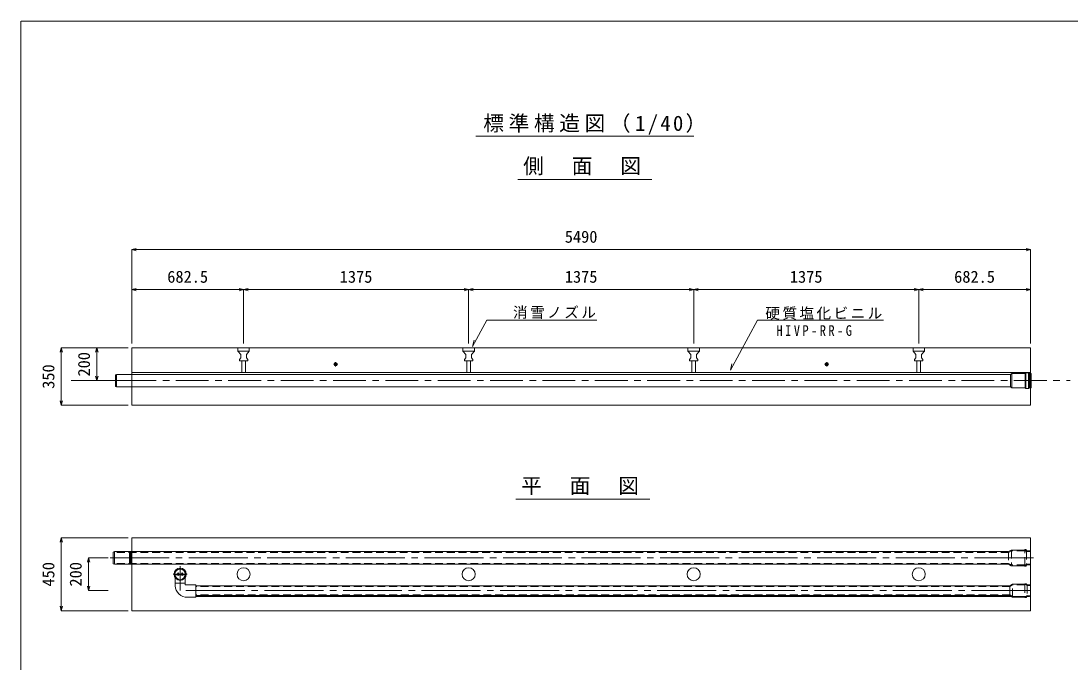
# Model space of a CAD drawing. Units: millimetres on the paper, enlarged 15 times, with parts at other scales. Extents: x -2100 to 2100, y -1470 to 1470.
# Drawn here: x -2100 to 306, y 0 to 1470 of the extents above; entities that cross this region are included whole.
import ezdxf
from ezdxf.enums import TextEntityAlignment as Align

# ---------------------------------------------------------------- set-up
doc = ezdxf.new("R2010")
doc.units = ezdxf.units.MM
doc.header["$LTSCALE"] = 15
for name, pattern in [('CHAIN1', [8, 5, -1, 1, -1]), ('CHAIN2', [12, 9, -1, 1, -1]), ('DASHED1', [1.8, 1.2, -0.6])]:
    doc.linetypes.add(name, pattern=pattern)
for name, color, linetype, lineweight in [('0-1_ブロック', 5, 'Continuous', 9), ('1-0', 7, 'Continuous', 9), ('1-1_製品図', 4, 'Continuous', 9), ('1-2_パイプ', 4, 'Continuous', 9), ('1-3_鉄筋', 4, 'Continuous', 9), ('1-4_ノズル', 7, 'Continuous', 9), ('1-5', 7, 'Continuous', 9), ('1-8', 4, 'CHAIN2', 9)]:
    doc.layers.add(name, color=color, linetype=linetype, lineweight=lineweight)
doc.styles.add('ＭＳ ゴシック', font='')
doc.styles.get('ＭＳ ゴシック').set_extended_font_data('MS Gothic')

msp = doc.modelspace()

# ---------------------------------------------------------------- linework, layer by layer
at = {"layer": '0-1_ブロック'}
for p, q in [((-2100, 1470), (-2100, -1470)), ((2100, 1470), (-2100, 1470))]:
    msp.add_line(p, q, dxfattribs=at)
at = {"layer": '1-0', "color": 3}
for p, q in [((-1058.13, 1206.28), (-654.49, 1206.28)), ((-961.77, 1206.28), (-558.13, 1206.28)), ((-961.77, 1107), (-654.49, 1107)), ((-961.77, 1107), (-654.49, 1107))]:
    msp.add_line(p, q, dxfattribs=at)
at = {"layer": '1-0'}
for p, q in [((-1065.25, 724.57), (-1032.49, 784.86)), ((-1032.49, 784.86), (-780.83, 784.86)), ((-474.78, 670.19), (-412.48, 784.86)), ((-412.48, 784.86), (-123.86, 784.86)), ((-1065.25, 724.57), (-1061.74, 739.15)), ((-474.78, 670.19), (-471.28, 684.78))]:
    msp.add_line(p, q, dxfattribs=at)
at = {"layer": '1-1_製品図'}
for p, q in [((-1845.99, 946.55), (-1835.85, 949.27)), ((-1845.99, 946.55), (212.76, 946.55)), ((-1845.99, 946.55), (-1835.85, 943.84)), ((-1845.99, 946.55), (-1845.99, 854.95)), ((212.76, 946.55), (202.62, 949.27)), ((212.76, 946.55), (202.62, 943.84)), ((212.76, 946.55), (212.76, 854.95)), ((-1845.99, 854.95), (-1835.85, 857.66)), ((-1845.99, 854.95), (-1590.05, 854.95)), ((-1845.99, 854.95), (-1835.85, 852.23)), ((-1845.99, 854.95), (-1845.99, 731.87)), ((-1590.05, 854.95), (-1600.19, 857.66)), ((-1590.05, 854.95), (-1600.19, 852.23)), ((-1590.05, 854.95), (-1579.91, 857.66)), ((-1590.05, 854.95), (-1590.05, 731.87)), ((-1590.05, 854.95), (-1074.43, 854.95)), ((-1590.05, 854.95), (-1579.91, 852.23)), ((-1074.43, 854.95), (-1084.57, 857.66)), ((-1074.43, 854.95), (-1084.57, 852.23)), ((-1074.43, 854.95), (-1064.28, 857.66)), ((-1074.43, 854.95), (-1074.43, 731.87)), ((-1074.43, 854.95), (-558.8, 854.95)), ((-1074.43, 854.95), (-1064.28, 852.23)), ((-558.8, 854.95), (-568.94, 857.66)), ((-558.8, 854.95), (-568.94, 852.23)), ((-558.8, 854.95), (-548.66, 857.66)), ((-558.8, 854.95), (-558.8, 731.87)), ((-558.8, 854.95), (-43.18, 854.95)), ((-558.8, 854.95), (-548.66, 852.23)), ((-43.18, 854.95), (-53.32, 857.66)), ((-43.18, 854.95), (-53.32, 852.23)), ((-43.18, 854.95), (-33.03, 857.66)), ((-43.18, 854.95), (-43.18, 731.87)), ((-43.18, 854.95), (212.76, 854.95)), ((-43.18, 854.95), (-33.03, 852.23)), ((212.76, 854.95), (202.62, 857.66)), ((212.76, 854.95), (202.62, 852.23)), ((212.76, 854.95), (212.76, 731.87))]:
    msp.add_line(p, q, dxfattribs=at)
at = {"layer": '1-1_製品図', "color": 3}
for p, q in [((-1845.99, 721.52), (212.76, 721.52)), ((-1845.99, 721.52), (-1845.99, 590.27)), ((212.76, 721.52), (212.76, 590.27)), ((-1845.99, 665.27), (212.76, 665.27)), ((-1845.99, 590.27), (212.76, 590.27)), ((-966.49, 374.88), (-659.2, 374.88)), ((-1845.99, 286.6), (212.76, 286.6)), ((-1845.99, 286.6), (-1845.99, 119.73)), ((212.76, 286.6), (212.76, 119.73)), ((-1845.99, 119.73), (212.76, 119.73))]:
    msp.add_line(p, q, dxfattribs=at)
at = {"layer": '1-1_製品図', "linetype": 'CHAIN1'}
for p, q in [((-1374.24, 684.02), (-1383.99, 684.02)), ((-1379.11, 679.15), (-1379.11, 688.9)), ((-258.99, 684.02), (-249.24, 684.02)), ((-254.11, 679.15), (-254.11, 688.9)), ((-1735.36, 187.6), (-1735.36, 219.08)), ((-1751.3, 203.14), (-1719.43, 203.14)), ((-1740.05, 199.39), (-1740.05, 206.89)), ((-1730.68, 199.39), (-1730.68, 206.89))]:
    msp.add_line(p, q, dxfattribs=at)
at = {"layer": '1-1_製品図', "color": 7, "linetype": 'CHAIN1'}
msp.add_line((-1985.05, 646.52), (303.59, 646.52), dxfattribs=at)
at = {"layer": '1-1_製品図', "color": 7, "linetype": 'CHAIN2'}
msp.add_line((-1735.36, 221.58), (-1735.36, 165.67), dxfattribs=at)
at = {"layer": '1-1_製品図', "color": 7}
for centre, radius in [((-1379.11, 684.02), 3.75), ((-1379.11, 684.02), 3), ((-254.11, 684.02), 3.75), ((-254.11, 684.02), 3)]:
    msp.add_circle(centre, radius, dxfattribs=at)
at = {"layer": '1-1_製品図', "color": 3}
for centre, radius in [((-1735.36, 203.14), 14.06), ((-1735.36, 203.14), 12.19), ((-1735.36, 203.14), 12), ((-1740.05, 203.14), 2.06), ((-1730.68, 203.14), 2.06)]:
    msp.add_circle(centre, radius, dxfattribs=at)
at = {"layer": '1-2_パイプ'}
for p, q in [((-1883.86, 659.97), (-1880.86, 660.77)), ((-1883.86, 633.08), (-1883.86, 659.97)), ((167.14, 660.77), (-1880.86, 660.77)), ((167.14, 660.77), (167.14, 632.27)), ((170.39, 630.4), (170.39, 662.65)), ((200.62, 662.65), (200.62, 630.4)), ((208.63, 664.34), (202.3, 664.34)), ((202.3, 628.71), (202.3, 664.34)), ((208.63, 664.34), (208.63, 628.71)), ((210.32, 630.4), (210.32, 662.65)), ((-1880.86, 632.27), (167.14, 632.27)), ((208.63, 628.71), (202.3, 628.71)), ((214.64, 630.4), (211.47, 630.4)), ((-1886.11, 254.92), (-1889.11, 254.11)), ((-1889.11, 254.11), (-1889.11, 227.22)), ((-1886.11, 254.92), (-1886.11, 226.42)), ((162.14, 254.92), (-1886.11, 254.92)), ((-1851.45, 254.92), (-1851.61, 254.75)), ((-1850.12, 254.92), (-1851.61, 253.43)), ((-1848.8, 254.92), (-1851.61, 252.1)), ((-1847.86, 254.52), (-1851.61, 250.77)), ((-1847.86, 253.2), (-1851.61, 249.45)), ((-1847.86, 251.87), (-1851.61, 248.12)), ((-1847.86, 250.55), (-1851.61, 246.8)), ((-1847.86, 249.22), (-1851.61, 245.47)), ((-1847.86, 247.89), (-1851.61, 244.14)), ((-1847.86, 246.57), (-1851.61, 242.82)), ((-1847.86, 245.24), (-1851.61, 241.49)), ((-1847.86, 243.92), (-1851.61, 240.17)), ((-1847.86, 242.59), (-1851.61, 238.84)), ((-1847.86, 241.27), (-1851.61, 237.52)), ((168.51, 258.57), (162.18, 254.92)), ((198.84, 258.57), (168.51, 258.57)), ((199.8, 259.53), (198.84, 258.57)), ((202.04, 259.53), (199.8, 259.53)), ((204.58, 256.5), (202.04, 259.53)), ((204.58, 256.5), (212.76, 256.79)), ((212.76, 256.79), (212.76, 224.54)), ((-1886.11, 226.42), (-1889.11, 227.22)), ((162.14, 226.42), (-1886.11, 226.42)), ((-1847.86, 239.94), (-1851.61, 236.19)), ((-1847.86, 238.61), (-1851.61, 234.86)), ((-1847.86, 237.29), (-1851.61, 233.54)), ((-1847.86, 235.96), (-1851.61, 232.21)), ((-1847.86, 234.64), (-1851.61, 230.89)), ((-1847.86, 233.31), (-1851.61, 229.56)), ((-1847.86, 231.98), (-1851.61, 228.23)), ((-1847.86, 230.66), (-1851.61, 226.91)), ((-1847.86, 229.33), (-1850.78, 226.42)), ((-1847.86, 228.01), (-1849.46, 226.42)), ((-1847.86, 226.68), (-1848.13, 226.42)), ((168.51, 222.76), (162.18, 226.42)), ((198.84, 222.76), (168.51, 222.76)), ((199.8, 221.8), (198.84, 222.76)), ((202.04, 221.8), (199.8, 221.8)), ((204.58, 224.83), (202.04, 221.8)), ((204.58, 224.83), (212.76, 224.54)), ((-1746.8, 201.67), (-1723.93, 201.67)), ((-1746.8, 182.54), (-1746.8, 201.67)), ((-1723.93, 178.79), (-1723.93, 201.67)), ((-1746.8, 182.54), (-1723.93, 182.54)), ((-1723.93, 178.79), (-1699.36, 178.79)), ((-1699.36, 178.79), (-1699.36, 150.67)), ((165.6, 176.92), (-1699.36, 176.92)), ((171.51, 180.33), (165.6, 176.92)), ((199.8, 180.33), (171.51, 180.33)), ((199.8, 180.33), (200.69, 181.39)), ((-1699.36, 150.67), (-1723.93, 150.67)), ((165.56, 154.42), (-1699.36, 154.42)), ((-1699.36, 152.54), (210.89, 152.54)), ((171.51, 151), (165.6, 154.42)), ((199.8, 151), (171.51, 151)), ((199.8, 151), (200.69, 149.94)), ((212.76, 152.45), (205.26, 152.71))]:
    msp.add_line(p, q, dxfattribs=at)
at = {"layer": '1-2_パイプ', "linetype": 'DASHED1'}
for p, q in [((162.6, 253.23), (-1889.11, 253.23)), ((168.96, 256.88), (162.63, 253.23)), ((162.63, 253.23), (162.63, 228.1)), ((168.96, 256.88), (168.96, 224.45)), ((199.54, 256.88), (168.96, 256.88)), ((200.5, 257.84), (199.54, 256.88)), ((199.54, 224.45), (199.54, 256.88)), ((201.26, 257.84), (200.5, 257.84)), ((203.82, 254.79), (201.26, 257.84)), ((203.82, 254.79), (212.76, 255.1)), ((203.82, 254.79), (203.82, 226.54)), ((162.6, 228.1), (-1889.11, 228.1)), ((168.96, 224.45), (162.63, 228.1)), ((199.54, 224.45), (168.96, 224.45)), ((200.5, 223.49), (199.54, 224.45)), ((201.26, 223.49), (200.5, 223.49)), ((203.82, 226.54), (201.26, 223.49)), ((203.82, 226.54), (212.76, 226.23)), ((165.6, 175.23), (-1699.36, 175.23)), ((171.51, 178.79), (165.6, 175.38)), ((165.6, 155.95), (165.6, 175.38)), ((171.51, 152.54), (171.51, 180.33)), ((199.8, 178.79), (171.51, 178.79)), ((199.8, 178.79), (200.69, 179.85)), ((199.8, 178.79), (199.8, 152.54)), ((205.26, 177.08), (212.76, 177.35)), ((205.26, 177.08), (205.26, 154.25)), ((165.56, 156.1), (-1699.36, 156.1)), ((171.51, 152.54), (165.6, 155.95)), ((199.8, 152.54), (171.51, 152.54)), ((199.8, 152.54), (200.69, 151.48)), ((202.94, 151.48), (200.69, 151.48)), ((205.26, 154.25), (202.94, 151.48)), ((205.26, 154.25), (212.76, 153.98))]:
    msp.add_line(p, q, dxfattribs=at)
at = {"layer": '1-2_パイプ', "color": 7, "linetype": 'CHAIN2'}
msp.add_line((212.76, 165.67), (-1735.36, 165.67), dxfattribs=at)
at = {"layer": '1-2_パイプ'}
for points in [[(-1883.86, 633.08), (-1880.86, 632.27), (-1880.86, 660.77)], [(202.3, 664.34), (200.62, 662.65), (170.39, 662.65), (167.14, 660.77)], [(214.64, 662.65), (210.32, 662.65), (208.63, 664.34)], [(214.64, 630.4), (214.64, 662.65), (211.47, 662.65)], [(202.3, 628.71), (200.62, 630.4), (170.39, 630.4), (167.14, 632.27)], [(214.64, 630.4), (210.32, 630.4), (208.63, 628.71)], [(205.26, 178.62), (202.94, 181.39), (200.69, 181.39)], [(212.76, 152.45), (212.76, 178.88), (205.26, 178.62)], [(205.26, 152.71), (202.94, 149.94), (200.69, 149.94)]]:
    msp.add_lwpolyline(points, dxfattribs=at)
msp.add_lwpolyline([(-1847.86, 226.42), (-1851.61, 226.42), (-1851.61, 254.92), (-1847.86, 254.92)], close=True, dxfattribs=at)
at = {"layer": '1-2_パイプ', "linetype": 'DASHED1'}
msp.add_lwpolyline([(205.26, 177.08), (202.94, 179.85), (200.69, 179.85)], dxfattribs=at)
at = {"layer": '1-2_パイプ'}
msp.add_arc((-1718.54, 178.68), 28.52, 172.21389, 259.11611, dxfattribs=at)
at = {"layer": '1-3_鉄筋'}
for p, q in [((-2007.79, 721.52), (-2010.51, 711.38)), ((-2007.79, 590.27), (-2007.79, 721.52)), ((-2007.79, 721.52), (-2005.07, 711.38)), ((-2007.79, 721.52), (-1854.36, 721.52)), ((-1926.3, 721.52), (-1929.01, 711.38)), ((-1926.3, 646.52), (-1926.3, 721.52)), ((-1926.3, 721.52), (-1923.58, 711.38)), ((-1926.3, 721.52), (-1854.36, 721.52)), ((-1926.3, 646.52), (-1929.01, 656.67)), ((-1926.3, 646.52), (-1923.58, 656.67)), ((-1926.3, 646.52), (-1854.36, 646.52)), ((-2007.79, 590.27), (-2010.51, 600.42)), ((-2007.79, 590.27), (-2005.07, 600.42)), ((-2007.79, 590.27), (-1854.36, 590.27)), ((-2007.79, 286.6), (-2010.51, 276.46)), ((-2007.79, 119.73), (-2007.79, 286.6)), ((-2007.79, 286.6), (-2005.07, 276.46)), ((-2007.79, 286.6), (-1854.36, 286.6)), ((-1945.3, 240.67), (-1948.02, 230.52)), ((-1945.3, 240.67), (-1945.3, 165.67)), ((-1945.3, 240.67), (-1942.58, 230.52)), ((-1945.3, 240.67), (-1900.15, 240.67)), ((-1945.3, 165.67), (-1948.02, 175.81)), ((-1945.3, 165.67), (-1942.58, 175.81)), ((-1945.3, 165.67), (-1900.15, 165.67)), ((-2007.79, 119.73), (-2010.51, 129.87)), ((-2007.79, 119.73), (-2005.07, 129.87)), ((-2007.79, 119.73), (-1854.36, 119.73))]:
    msp.add_line(p, q, dxfattribs=at)
at = {"layer": '1-4_ノズル'}
for p, q in [((-1603.18, 714.02), (-1596.61, 706.52)), ((-1596.61, 699.02), (-1599.43, 695.27)), ((-1596.61, 699.02), (-1596.61, 706.52)), ((-1583.49, 706.52), (-1576.93, 714.02)), ((-1583.49, 699.02), (-1583.49, 706.52)), ((-1583.49, 699.02), (-1580.68, 695.27)), ((-1576.93, 714.02), (-1576.93, 721.52)), ((-1087.55, 714.02), (-1080.99, 706.52)), ((-1080.99, 699.02), (-1083.8, 695.27)), ((-1080.99, 699.02), (-1080.99, 706.52)), ((-1067.86, 706.52), (-1061.3, 714.02)), ((-1067.86, 699.02), (-1067.86, 706.52)), ((-1067.86, 699.02), (-1065.05, 695.27)), ((-1061.3, 714.02), (-1061.3, 721.52)), ((-571.93, 714.02), (-565.36, 706.52)), ((-565.36, 699.02), (-568.18, 695.27)), ((-565.36, 699.02), (-565.36, 706.52)), ((-552.24, 706.52), (-545.68, 714.02)), ((-552.24, 699.02), (-552.24, 706.52)), ((-552.24, 699.02), (-549.43, 695.27)), ((-545.68, 714.02), (-545.68, 721.52)), ((-56.3, 714.02), (-49.74, 706.52)), ((-49.74, 699.02), (-52.55, 695.27)), ((-49.74, 699.02), (-49.74, 706.52)), ((-36.61, 706.52), (-30.05, 714.02)), ((-36.61, 699.02), (-36.61, 706.52)), ((-36.61, 699.02), (-33.8, 695.27)), ((-30.05, 714.02), (-30.05, 721.52)), ((-1594.18, 665.27), (-1594.18, 691.52)), ((-1585.93, 691.52), (-1585.93, 665.27)), ((-1580.68, 691.52), (-1580.68, 695.27)), ((-1078.55, 665.27), (-1078.55, 691.52)), ((-1070.3, 691.52), (-1070.3, 665.27)), ((-1065.05, 691.52), (-1065.05, 695.27)), ((-562.93, 665.27), (-562.93, 691.52)), ((-554.68, 691.52), (-554.68, 665.27)), ((-549.43, 691.52), (-549.43, 695.27)), ((-47.3, 665.27), (-47.3, 691.52)), ((-39.05, 691.52), (-39.05, 665.27)), ((-33.8, 691.52), (-33.8, 695.27))]:
    msp.add_line(p, q, dxfattribs=at)
for points in [[(-1576.93, 714.02), (-1603.18, 714.02), (-1603.18, 721.52)], [(-1061.3, 714.02), (-1087.55, 714.02), (-1087.55, 721.52)], [(-545.68, 714.02), (-571.93, 714.02), (-571.93, 721.52)], [(-30.05, 714.02), (-56.3, 714.02), (-56.3, 721.52)], [(-1580.68, 691.52), (-1599.43, 691.52), (-1599.43, 695.27)], [(-1065.05, 691.52), (-1083.8, 691.52), (-1083.8, 695.27)], [(-549.43, 691.52), (-568.18, 691.52), (-568.18, 695.27)], [(-33.8, 691.52), (-52.55, 691.52), (-52.55, 695.27)]]:
    msp.add_lwpolyline(points, dxfattribs=at)
at = {"layer": '1-5'}
for centre in [(-1590.05, 203.17), (-1074.43, 203.17), (-558.8, 203.17), (-43.18, 203.17)]:
    msp.add_circle(centre, 15, dxfattribs=at)
at = {"layer": '1-8'}
msp.add_line((-1895.64, 240.67), (231.83, 240.67), dxfattribs=at)

# ---------------------------------------------------------------- texts
at = {"layer": '1-0', "attachment_point": 7, "style": 'ＭＳ ゴシック'}
for s, insert, char_height in [('\\T1.22;標準構造図（1/40）', (-1040.95, 1210.03), 34.84), ('\\T1.17;側\u3000面\u3000図', (-949.53, 1116.86), 34.84), ('\\T1.17;消雪ノズル', (-972.77, 787.89), 24.51), ('\\T1.17;硬質塩化ビニル', (-394.75, 785.92), 24.51), ('\\T1.4;\\W0.85;HIVP-RR-G', (-369.16, 748.59), 24.51), ('\\T1.17;平\u3000面\u3000図', (-954.24, 384.73), 34.84)]:
    msp.add_mtext(s, dxfattribs=dict(at, insert=insert, char_height=char_height))
at = {"layer": '1-1_製品図', "style": 'ＭＳ ゴシック'}
for s, p in [('5490', (-854.11, 954.05)), ('682.5', (-1764.9, 862.45)), ('1375', (-1369.74, 862.45)), ('1375', (-854.11, 862.45)), ('1375', (-338.49, 862.45)), ('682.5', (37.92, 862.45))]:
    msp.add_text(s, height=27.49, dxfattribs=at).set_placement(p, align=Align.BOTTOM_LEFT)
at = {"layer": '1-3_鉄筋', "style": 'ＭＳ ゴシック'}
for s, p in [('200', (-1933.8, 655.9)), ('350', (-2015.29, 627.77)), ('450', (-2015.29, 175.04)), ('200', (-1952.8, 175.04))]:
    msp.add_text(s, height=27.49, rotation=90, dxfattribs=at).set_placement(p, align=Align.BOTTOM_LEFT)

doc.saveas('drawing.dxf')
